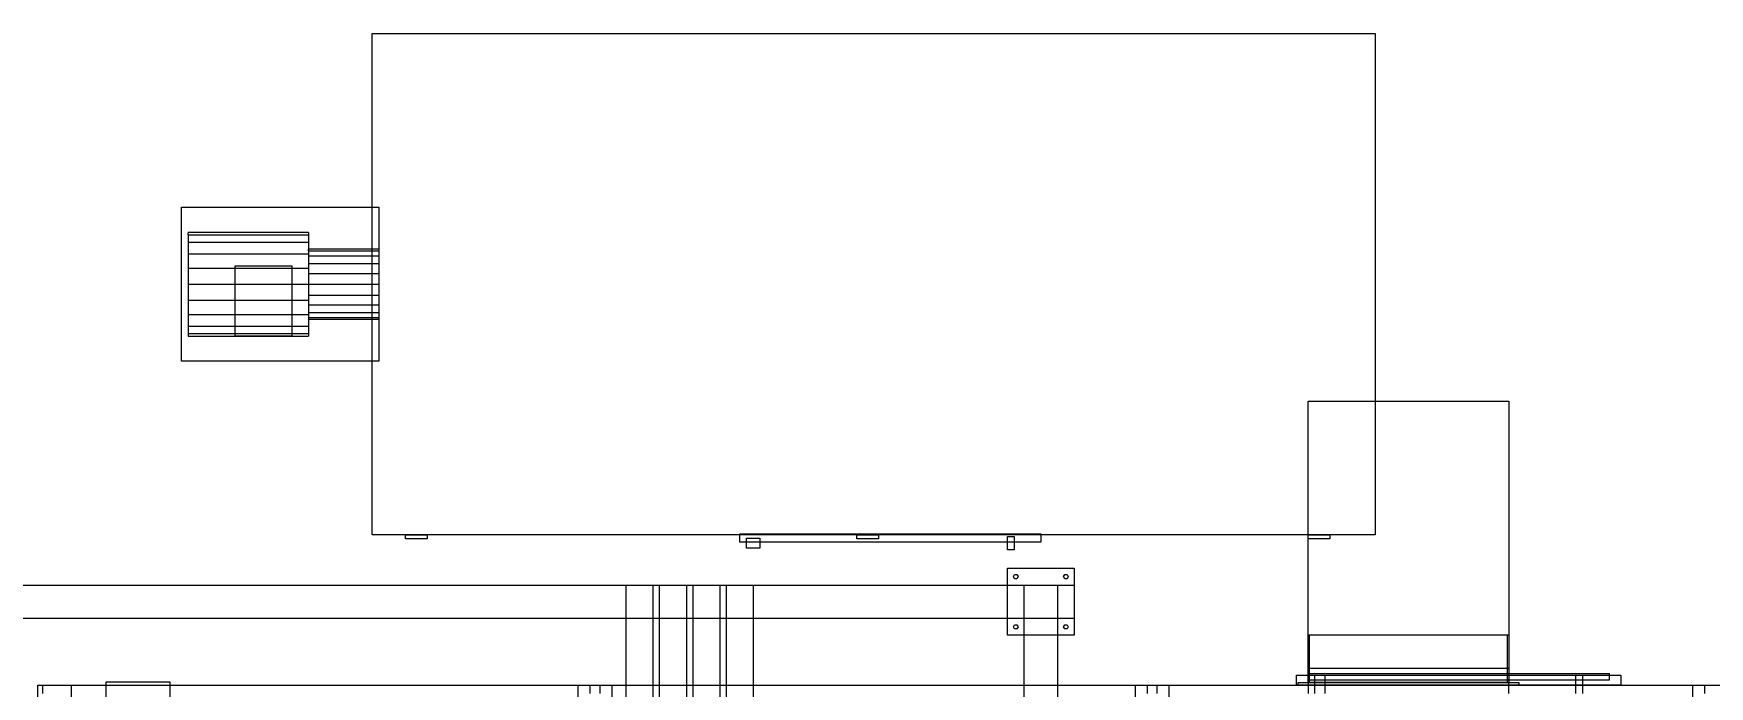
# Model space of a CAD drawing. Header units: millimetres. Extents: x -2500 to 58855, y -53268 to 6837.
# Drawn here: x 37705 to 42717, y -16604 to -14650 of the extents above; entities that cross this region are included whole.
import ezdxf

# ---------------------------------------------------------------- set-up
doc = ezdxf.new("R2010")
doc.units = ezdxf.units.MM
doc.layers.add('COTAS_O', color=1, linetype='Continuous', lineweight=0)
doc.layers.add('superior_secador', color=7, linetype='Continuous', lineweight=0)
doc.dimstyles.new('R19_100', dxfattribs={"dimtxt": 250, "dimasz": 150, "dimexe": 150, "dimexo": 80, "dimgap": 100, "dimtad": 1, "dimtih": 1, "dimtoh": 1, "dimdsep": 46, "dimcen": 0.09, "dimadec": 0, "dimazin": 0, "dimtfac": 1, "dimtdec": 4, "dimtofl": 0, "dimtmove": 0, "dimatfit": 3, "dimfxl": 1, "dimtolj": 1, "dimtzin": 0, "dimarcsym": 0})

# ---------------------------------------------------------------- blocks, each defined once
blk = doc.blocks.new('*D36')
at = {"layer": 'COTAS_O', "color": 0, "lineweight": -2, "transparency": 16777216}
for p, q in [((37637.1, -16600), (36867.1, -16600)), ((37017.1, -19250), (37017.1, -16750)), ((37637.1, -19400), (36867.1, -19400))]:
    blk.add_line(p, q, dxfattribs=at)
at = {"layer": 'COTAS_O', "color": 0, "transparency": 16777216}
for points in [[(36992.1, -16750), (37042.1, -16750), (37017.1, -16600)], [(36992.1, -19250), (37042.1, -19250), (37017.1, -19400)]]:
    blk.add_solid(points, dxfattribs=at)
at = {"layer": 'Defpoints', "color": 0, "transparency": 16777216}
for p in [(37017.1, -16600), (37717.1, -16600), (37717.1, -19400)]:
    blk.add_point(p, dxfattribs=at)

msp = doc.modelspace()

# ---------------------------------------------------------------- linework, layer by layer
at = {"layer": 'superior_secador'}
for p, q in [((38717.116, -16150), (38717.116, -14650)), ((38717.116, -14650), (41717.116, -14650)), ((41717.116, -14650), (41717.116, -16150)), ((38147.116, -15630), (38147.116, -15170)), ((38147.116, -15170), (38737.116, -15170)), ((38737.116, -15170), (38737.116, -15630)), ((38167.116, -15252.586), (38167.116, -15245)), ((38527.116, -15245), (38167.116, -15245)), ((38167.116, -15252.586), (38167.116, -15274.602)), ((38167.116, -15252.586), (38527.116, -15252.586)), ((38167.116, -15274.602), (38167.116, -15308.893)), ((38167.116, -15274.602), (38527.116, -15274.602)), ((38527.116, -15245), (38527.116, -15252.586)), ((38527.116, -15252.586), (38527.116, -15274.602)), ((38527.116, -15274.602), (38527.116, -15308.893)), ((38167.116, -15308.893), (38167.116, -15352.102)), ((38167.116, -15308.893), (38527.116, -15308.893)), ((38527.116, -15300.139), (38527.116, -15295)), ((38737.116, -15295), (38527.116, -15295)), ((38527.116, -15300.139), (38527.116, -15315.053)), ((38527.116, -15300.139), (38737.116, -15300.139)), ((38527.116, -15308.893), (38527.116, -15352.102)), ((38527.116, -15315.053), (38527.116, -15338.283)), ((38527.116, -15315.053), (38737.116, -15315.053)), ((38527.116, -15338.283), (38527.116, -15367.553)), ((38527.116, -15338.283), (38737.116, -15338.283)), ((38737.116, -15295), (38737.116, -15300.139)), ((38737.116, -15300.139), (38737.116, -15315.053)), ((38737.116, -15315.053), (38737.116, -15338.283)), ((38737.116, -15338.283), (38737.116, -15367.553)), ((38167.116, -15352.102), (38167.116, -15400)), ((38167.116, -15352.102), (38527.116, -15352.102)), ((38307.116, -15555), (38307.116, -15345)), ((38307.116, -15345), (38477.116, -15345)), ((38477.116, -15345), (38477.116, -15555)), ((38527.116, -15352.102), (38527.116, -15400)), ((38527.116, -15367.553), (38527.116, -15400)), ((38527.116, -15367.553), (38737.116, -15367.553)), ((38737.116, -15367.553), (38737.116, -15400)), ((38167.116, -15400), (38167.116, -15447.898)), ((38167.116, -15400), (38527.116, -15400)), ((38527.116, -15400), (38527.116, -15432.447)), ((38527.116, -15400), (38737.116, -15400)), ((38527.116, -15400), (38527.116, -15447.898)), ((38527.116, -15432.447), (38527.116, -15461.717)), ((38527.116, -15432.447), (38737.116, -15432.447)), ((38737.116, -15400), (38737.116, -15432.447)), ((38737.116, -15432.447), (38737.116, -15461.717)), ((38167.116, -15447.898), (38167.116, -15491.107)), ((38167.116, -15447.898), (38527.116, -15447.898)), ((38527.116, -15447.898), (38527.116, -15491.107)), ((38527.116, -15461.717), (38527.116, -15484.947)), ((38527.116, -15461.717), (38737.116, -15461.717)), ((38527.116, -15484.947), (38527.116, -15499.861)), ((38527.116, -15484.947), (38737.116, -15484.947)), ((38737.116, -15461.717), (38737.116, -15484.947)), ((38737.116, -15484.947), (38737.116, -15499.861)), ((38167.116, -15491.107), (38167.116, -15525.398)), ((38167.116, -15491.107), (38527.116, -15491.107)), ((38167.116, -15525.398), (38167.116, -15547.414)), ((38167.116, -15525.398), (38527.116, -15525.398)), ((38527.116, -15491.107), (38527.116, -15525.398)), ((38527.116, -15499.861), (38527.116, -15505)), ((38527.116, -15499.861), (38737.116, -15499.861)), ((38527.116, -15505), (38737.116, -15505)), ((38527.116, -15525.398), (38527.116, -15547.414)), ((38737.116, -15499.861), (38737.116, -15505)), ((38167.116, -15547.414), (38167.116, -15555)), ((38167.116, -15547.414), (38527.116, -15547.414)), ((38167.116, -15555), (38527.116, -15555)), ((38477.116, -15555), (38307.116, -15555)), ((38527.116, -15547.414), (38527.116, -15555)), ((38737.116, -15630), (38147.116, -15630)), ((41517.116, -16450), (41517.116, -15750)), ((41517.116, -15750), (42117.116, -15750)), ((42117.116, -15750), (42117.116, -16450)), ((41717.116, -16150), (38717.116, -16150)), ((38817.116, -16162), (38817.116, -16150)), ((38817.116, -16150), (38882.116, -16150)), ((38882.116, -16162), (38817.116, -16162)), ((38882.116, -16150), (38882.116, -16162)), ((39817.116, -16172), (39817.116, -16147)), ((39817.116, -16147), (40717.116, -16147)), ((40717.116, -16172), (39817.116, -16172)), ((39837.116, -16190), (39837.116, -16160)), ((39837.116, -16160), (39877.116, -16160)), ((39877.116, -16190), (39837.116, -16190)), ((39877.116, -16160), (39877.116, -16190)), ((40167.116, -16162), (40167.116, -16150)), ((40167.116, -16150), (40232.116, -16150)), ((40232.116, -16162), (40167.116, -16162)), ((40232.116, -16150), (40232.116, -16162)), ((40617.116, -16195), (40617.116, -16155)), ((40617.116, -16155), (40637.116, -16155)), ((40637.116, -16155), (40637.116, -16195)), ((40717.116, -16147), (40717.116, -16172)), ((41517.116, -16162), (41517.116, -16150)), ((41517.116, -16150), (41582.116, -16150)), ((41582.116, -16162), (41517.116, -16162)), ((41582.116, -16150), (41582.116, -16162)), ((40637.116, -16195), (40617.116, -16195)), ((40617.116, -16450), (40617.116, -16250)), ((40617.116, -16250), (40817.116, -16250)), ((40635.116, -16275), (40638.616, -16268.938)), ((40638.616, -16281.062), (40635.116, -16275)), ((40638.616, -16268.938), (40645.616, -16268.938)), ((40645.616, -16281.062), (40638.616, -16281.062)), ((40645.616, -16268.938), (40649.116, -16275)), ((40649.116, -16275), (40645.616, -16281.062)), ((40785.116, -16275), (40788.616, -16268.938)), ((40788.616, -16281.062), (40785.116, -16275)), ((40788.616, -16268.938), (40795.616, -16268.938)), ((40795.616, -16281.062), (40788.616, -16281.062)), ((40795.616, -16268.938), (40799.116, -16275)), ((40799.116, -16275), (40795.616, -16281.062)), ((40817.116, -16250), (40817.116, -16450)), ((36967.116, -16300), (40817.116, -16300)), ((39477.116, -19700), (39477.116, -16300)), ((39477.116, -16300), (39557.116, -16300)), ((39557.116, -16300), (39557.116, -19700)), ((39577.116, -19700), (39577.116, -16300)), ((39577.116, -16300), (39657.116, -16300)), ((39657.116, -16300), (39657.116, -19700)), ((39677.116, -19700), (39677.116, -16300)), ((39677.116, -16300), (39757.116, -16300)), ((39757.116, -16300), (39757.116, -19700)), ((39777.116, -19700), (39777.116, -16300)), ((39777.116, -16300), (39857.116, -16300)), ((39857.116, -16300), (39857.116, -19700)), ((40667.116, -16400), (40667.116, -16300)), ((40667.116, -16300), (40767.116, -16300)), ((40667.116, -19700), (40667.116, -16300)), ((40767.116, -16300), (40767.116, -16400)), ((40767.116, -16300), (40767.116, -19700)), ((40817.116, -16300), (40817.116, -16400)), ((40817.116, -16400), (36967.116, -16400)), ((40635.116, -16425), (40638.616, -16418.938)), ((40638.616, -16431.062), (40635.116, -16425)), ((40638.616, -16418.938), (40645.616, -16418.938)), ((40645.616, -16431.062), (40638.616, -16431.062)), ((40645.616, -16418.938), (40649.116, -16425)), ((40649.116, -16425), (40645.616, -16431.062)), ((40767.116, -16400), (40667.116, -16400)), ((40785.116, -16425), (40788.616, -16418.938)), ((40788.616, -16431.062), (40785.116, -16425)), ((40788.616, -16418.938), (40795.616, -16418.938)), ((40795.616, -16431.062), (40788.616, -16431.062)), ((40795.616, -16418.938), (40799.116, -16425)), ((40799.116, -16425), (40795.616, -16431.062)), ((40817.116, -16450), (40617.116, -16450)), ((42117.116, -16450), (41517.116, -16450)), ((41517.116, -16550), (41517.116, -16450)), ((41517.116, -16450), (41521.116, -16450)), ((41521.116, -16550), (41521.116, -16450)), ((42113.116, -16550), (42113.116, -16450)), ((42117.116, -16450), (42113.116, -16450)), ((42117.116, -16450), (42117.116, -16550)), ((37922.116, -16640), (37922.116, -16590)), ((37922.116, -16590), (38112.116, -16590)), ((38112.116, -16590), (38112.116, -16640)), ((41482.116, -16600), (41482.116, -16570)), ((41482.116, -16570), (42452.116, -16570)), ((42117.116, -16550), (41517.116, -16550)), ((41517.116, -16592), (41517.116, -16550)), ((41521.116, -16550), (41517.116, -16550)), ((41517.116, -16585), (41517.116, -16565)), ((41517.116, -16565), (42417.116, -16565)), ((42417.116, -16585), (41517.116, -16585)), ((41521.116, -16592), (41521.116, -16550)), ((41537.116, -16625), (41537.116, -16570)), ((41537.116, -16570), (41567.116, -16570)), ((41567.116, -16570), (41567.116, -16625)), ((42113.116, -16550), (42117.116, -16550)), ((42113.116, -16592), (42113.116, -16550)), ((42117.116, -16550), (42117.116, -16592)), ((42317.116, -16625), (42317.116, -16570)), ((42317.116, -16570), (42337.116, -16570)), ((42337.116, -16570), (42337.116, -16625)), ((42417.116, -16565), (42417.116, -16585)), ((42452.116, -16570), (42452.116, -16600)), ((37717.116, -19400), (37717.116, -16600)), ((37717.116, -16600), (57467.116, -16600)), ((37717.116, -16660), (37717.116, -16600)), ((37717.116, -16600), (57717.116, -16600)), ((37717.116, -16600), (37817.116, -16600)), ((37732.116, -16625), (37732.116, -16600)), ((37732.116, -16600), (39368.783, -16600)), ((37817.116, -16600), (37817.116, -16660)), ((39333.783, -16660), (39333.783, -16600)), ((39333.783, -16600), (39433.783, -16600)), ((39368.783, -16600), (39368.783, -16625)), ((39398.783, -16625), (39398.783, -16600)), ((39398.783, -16600), (41035.449, -16600)), ((39433.783, -16600), (39433.783, -16660)), ((41000.449, -16660), (41000.449, -16600)), ((41000.449, -16600), (41100.449, -16600)), ((41035.449, -16600), (41035.449, -16625)), ((41065.449, -16625), (41065.449, -16600)), ((41065.449, -16600), (41517.116, -16600)), ((41100.449, -16600), (41100.449, -16660)), ((42452.116, -16600), (41482.116, -16600)), ((41487.116, -16600), (41487.116, -16592)), ((41487.116, -16592), (42147.116, -16592)), ((41487.116, -16592), (41517.116, -16592)), ((42147.116, -16600), (41487.116, -16600)), ((41517.116, -16600), (41487.116, -16600)), ((42117.116, -16592), (41517.116, -16592)), ((41521.116, -16592), (41517.116, -16592)), ((41517.116, -16592), (41517.116, -16600)), ((41517.116, -16600), (41517.116, -16625)), ((41517.116, -16600), (42117.116, -16600)), ((42113.116, -16592), (42117.116, -16592)), ((42117.116, -16600), (42117.116, -16592)), ((42117.116, -16592), (42147.116, -16592)), ((42147.116, -16600), (42117.116, -16600)), ((42117.116, -16625), (42117.116, -16600)), ((42117.116, -16600), (42702.116, -16600)), ((42147.116, -16592), (42147.116, -16600)), ((42667.116, -16660), (42667.116, -16600)), ((42667.116, -16600), (42767.116, -16600)), ((42702.116, -16600), (42702.116, -16625))]:
    msp.add_line(p, q, dxfattribs=at)

# ---------------------------------------------------------------- dimensions: what is measured, and where the dimension line sits
at = {"layer": 'COTAS_O'}
dim = msp.add_aligned_dim(p1=(37717.116, -19400), p2=(37717.116, -16600), distance=700, text='<> O', dimstyle='R19_100', dxfattribs=at)
dim.commit()
dim.dimension.update_dxf_attribs({"geometry": '*D36', "text_midpoint": (37017.116, -18000)})

doc.saveas('drawing.dxf')
